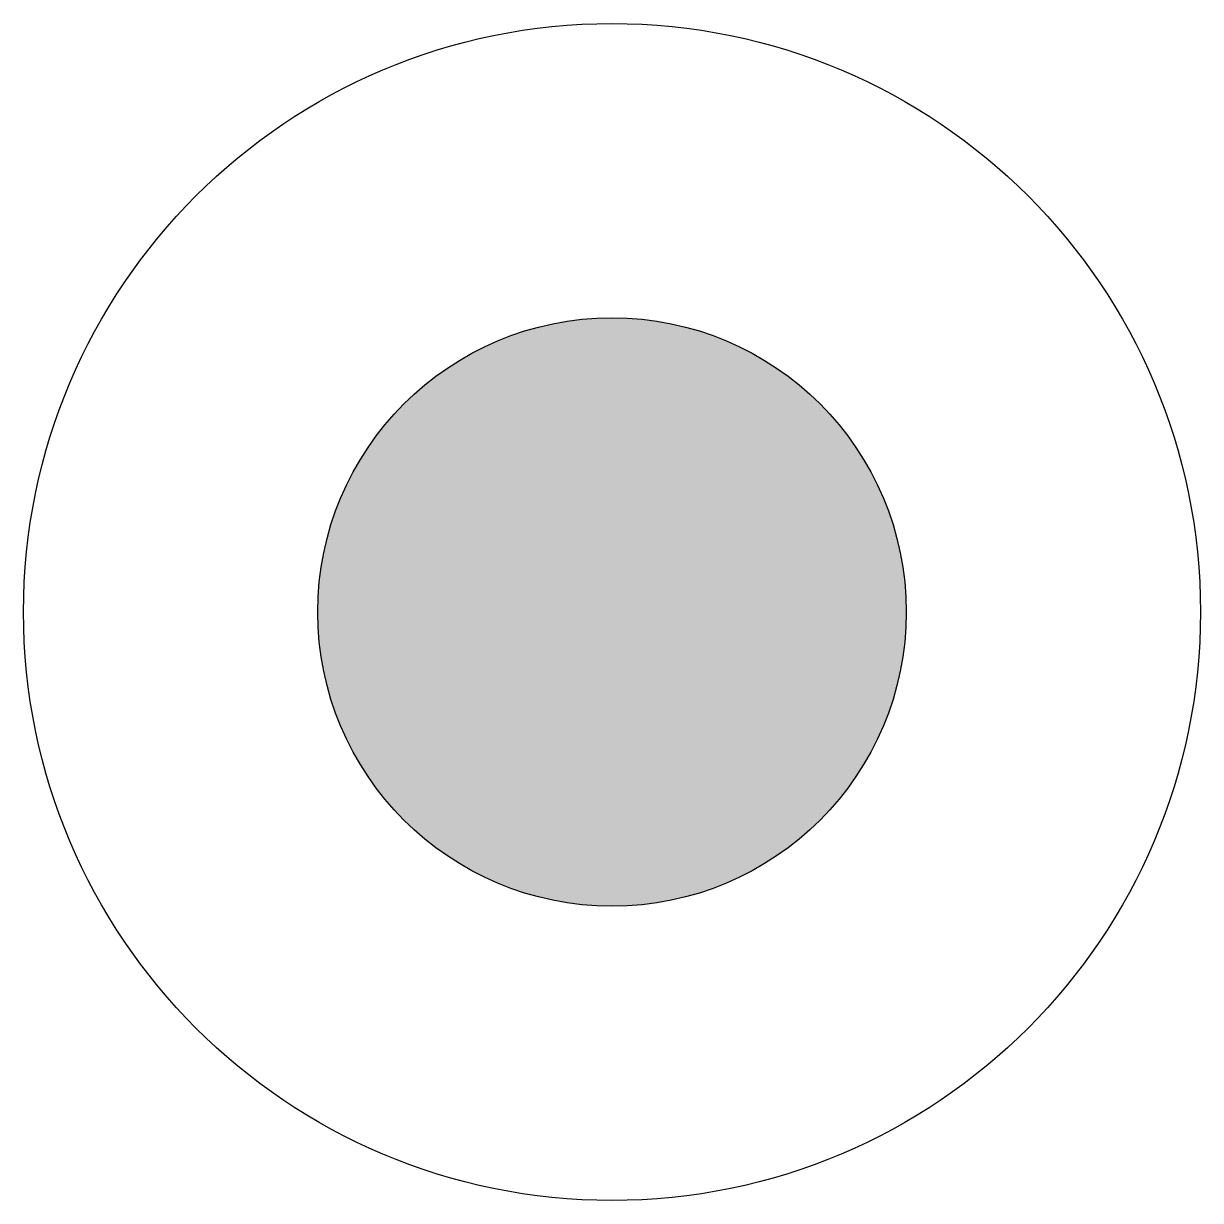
# Model space of a CAD drawing. Extents: x -0.6 to 0.6, y -0.6 to 0.6.
import ezdxf

# ---------------------------------------------------------------- set-up
doc = ezdxf.new("R2010")
doc.units = 0
doc.header["$MEASUREMENT"] = 0

msp = doc.modelspace()

# ---------------------------------------------------------------- hatches: boundary and pattern name
at = {"ltscale": 2.5}
h = msp.add_hatch(color=256, dxfattribs=at)
h.dxf.hatch_style = 1
h.paths.add_polyline_path([(0.3, 0, 1), (-0.3, 0, 1)])

# ---------------------------------------------------------------- linework, layer by layer
for radius in [0.6, 0.3]:
    msp.add_circle((0, 0), radius, dxfattribs=at)

doc.saveas('drawing.dxf')
